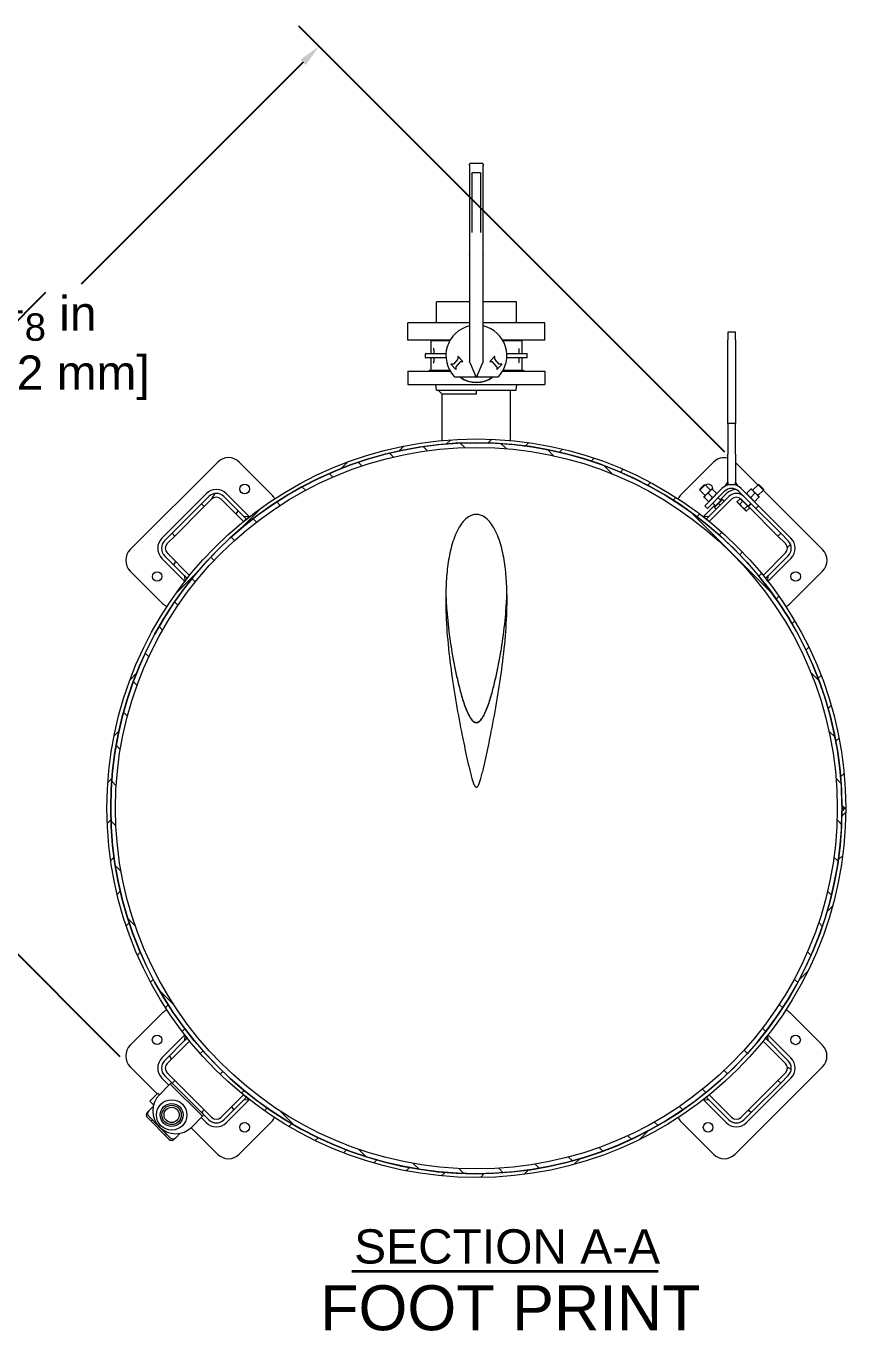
# Model space of a CAD drawing. Header units: inches. Extents: x 19 to 503, y 7 to 322.
# Drawn here: x 223.8 to 277.6, y 166.7 to 252.4 of the extents above; entities that cross this region are included whole.
import ezdxf

# ---------------------------------------------------------------- set-up
doc = ezdxf.new("R2010")
doc.units = ezdxf.units.IN
doc.header["$LTSCALE"] = 15
doc.header["$MEASUREMENT"] = 0
for name, color, linetype, lineweight in [('Dimension (ANSI)', 7, 'Continuous', 25), ('Hatch', 7, 'Continuous', 18), ('Symbol', 7, 'Continuous', 25), ('Visible', 7, 'Continuous', 18)]:
    doc.layers.add(name, color=color, linetype=linetype, lineweight=lineweight)
doc.styles.add('MEMCOR Medium', font='arial.ttf')
doc.styles.add('Standard Large', font='arial.ttf')
doc.styles.add('Text Style242', font='arial.ttf')
doc.dimstyles.new('Default (ANSI)', dxfattribs={"dimscale": 15, "dimtxt": 0.15, "dimasz": 0.098425, "dimexe": 0.125, "dimexo": 0.0625, "dimgap": 0.031496, "dimtad": 0, "dimtih": 1, "dimtoh": 1, "dimdec": 4, "dimrnd": 1e-08, "dimzin": 3, "dimdsep": 46, "dimlunit": 5, "dimtxsty": 'MEMCOR Medium', "dimcen": 0.09, "dimdle": 0.393701, "dimclrd": 256, "dimclre": 256, "dimclrt": 256, "dimadec": 0, "dimazin": 1, "dimtfac": 0.8, "dimtofl": 0, "dimtmove": 0, "dimatfit": 3, "dimfxl": 1, "dimfrac": 1, "dimtolj": 1, "dimtzin": 4, "dimlwd": -1, "dimlwe": -1, "dimarcsym": 0})

# ---------------------------------------------------------------- blocks, each defined once
blk = doc.blocks.new('*D27')
at = {"layer": 'Defpoints', "color": 0, "transparency": 16777216}
for p in [(270.371, 223.72), (203.361, 211.324), (230.664, 184.021)]:
    blk.add_point(p, dxfattribs=at)
at = {"layer": 'Dimension (ANSI)', "transparency": 16777216}
for p, q in [((269.708, 224.383), (241.738, 252.353)), ((242.02, 249.983), (227.441, 235.404)), ((204.405, 212.368), (218.984, 226.947)), ((230.001, 184.684), (202.035, 212.65))]:
    blk.add_line(p, q, dxfattribs=at)
for points in [[(241.846, 250.157), (242.194, 249.809), (243.064, 251.027)], [(204.231, 212.542), (204.579, 212.194), (203.361, 211.324)]]:
    blk.add_solid(points, dxfattribs=at)
at = {"layer": 'Dimension (ANSI)', "transparency": 16777216, "char_height": 2.25, "attachment_point": 5, "style": 'MEMCOR Medium'}
for s, insert in [('\\A1; 56{\\H0.8x;\\S1#8;} in', (223.213, 233.49)), ('\\A1;[1426.2 mm]', (223.213, 229.261))]:
    blk.add_mtext(s, dxfattribs=dict(at, insert=insert))

msp = doc.modelspace()

# ---------------------------------------------------------------- hatches: boundary and pattern name
at = {"layer": 'Hatch'}
h = msp.add_hatch(dxfattribs=at)
h.set_pattern_fill('ANSI31', color=256, scale=15, style=0)
edge = h.paths.add_edge_path()
edge.add_line((277.38724, 201.18897), (277.38753, 201.18868))
edge.add_spline(control_points=[(277.38753, 201.18868), (277.41938, 201.15749), (277.45113, 201.12621), (277.51462, 201.0633), (277.54635, 201.03168), (277.57798, 200.99996)], knot_values=[-0.68102593, -0.68102593, -0.68102593, -0.68102593, -0.34137369, -0.34137369, 0, 0, 0, 0], degree=3, periodic=0)
edge.add_line((277.57798, 200.99996), (277.63798, 200.99996))
edge.add_ellipse((253.38827, 200.99995), major_axis=(0, 24.24971), ratio=1, start_angle=270, end_angle=307.8977611)
edge.add_ellipse((253.38827, 200.99995), major_axis=(-14.89549, 19.13564), ratio=1, start_angle=270, end_angle=270.5906879)
edge.add_ellipse((253.38827, 200.99995), major_axis=(-15.09197, 18.98106), ratio=1, start_angle=270, end_angle=283.0230921)
edge.add_ellipse((253.38827, 200.99995), major_axis=(-18.98106, 15.09197), ratio=1, start_angle=270, end_angle=270.5906879)
edge.add_ellipse((253.38827, 200.99995), major_axis=(-19.13564, 14.89549), ratio=1, start_angle=270, end_angle=345.7955322)
edge.add_ellipse((253.38827, 200.99995), major_axis=(-14.89549, 19.13564), ratio=1, start_angle=0, end_angle=0.5906879)
edge.add_ellipse((253.38827, 200.99995), major_axis=(-18.98106, -15.09197), ratio=1, start_angle=270, end_angle=283.0230921)
edge.add_ellipse((253.38827, 200.99995), major_axis=(-15.09197, -18.98106), ratio=1, start_angle=270, end_angle=270.5906879)
edge.add_ellipse((253.38827, 200.99995), major_axis=(-14.89549, -19.13564), ratio=1, start_angle=270, end_angle=345.7955322)
edge.add_ellipse((253.38827, 200.99995), major_axis=(14.89549, -19.13564), ratio=1, start_angle=270, end_angle=270.5906879)
edge.add_ellipse((253.38827, 200.99995), major_axis=(15.09197, -18.98106), ratio=1, start_angle=270, end_angle=283.0230921)
edge.add_ellipse((253.38827, 200.99995), major_axis=(18.98106, -15.09197), ratio=1, start_angle=270, end_angle=270.5906879)
edge.add_ellipse((253.38827, 200.99995), major_axis=(19.13564, -14.89549), ratio=1, start_angle=270, end_angle=345.7955322)
edge.add_ellipse((253.38827, 200.99995), major_axis=(19.13564, 14.89549), ratio=1, start_angle=270, end_angle=270.5906879)
edge.add_ellipse((253.38827, 200.99995), major_axis=(18.98106, 15.09197), ratio=1, start_angle=270, end_angle=283.0230921)
edge.add_ellipse((253.38827, 200.99995), major_axis=(15.09197, 18.98106), ratio=1, start_angle=270, end_angle=270.5906879)
edge.add_ellipse((253.38827, 200.99995), major_axis=(14.89549, 19.13564), ratio=1, start_angle=270, end_angle=307.8977611)
edge.add_line((277.63798, 200.99995), (277.57798, 200.99995))
edge.add_spline(control_points=[(277.57798, 200.99995), (277.54635, 200.96823), (277.51462, 200.9366), (277.45113, 200.8737), (277.41938, 200.84242), (277.38753, 200.81123)], knot_values=[-0.68207588, -0.68207588, -0.68207588, -0.68207588, -0.3407022, -0.3407022, -0.00104997, -0.00104997, -0.00104997, -0.00104997], degree=3, periodic=0)
edge.add_line((277.38753, 200.81123), (277.38724, 200.81094))
edge.add_ellipse((253.38827, 200.99995), major_axis=(-0.18902, -23.99896), ratio=1, start_angle=90.9025037, end_angle=450, ccw=False)
h = msp.add_hatch(dxfattribs=at)
h.set_pattern_fill('ANSI31', color=256, scale=15, angle=90.0002, style=0)
edge = h.paths.add_edge_path()
edge.add_ellipse((253.38827, 200.99995), major_axis=(0, 24), ratio=1, start_angle=270, end_angle=270.4505559)
edge.add_ellipse((253.38827, 200.99995), major_axis=(-0.18873, 23.99926), ratio=1, start_angle=270, end_angle=629.0988883)
edge.add_ellipse((253.38827, 200.99995), major_axis=(0.18873, 23.99926), ratio=1, start_angle=270, end_angle=270.4505559)
edge = h.paths.add_edge_path(flags=0)
edge.add_ellipse((253.38827, 200.99995), major_axis=(0, 23.69), ratio=1, start_angle=0, end_angle=360)
h = msp.add_hatch(dxfattribs=at)
h.set_pattern_fill('ANSI31', color=256, scale=15, angle=15, style=0)
edge = h.paths.add_edge_path()
edge.add_line((238.10028, 219.82349), (238.27705, 220.00026))
edge.add_line((238.27705, 220.00026), (238.11953, 220.15779))
edge.add_line((238.11953, 220.15779), (236.80905, 221.46826))
edge.add_ellipse((236.32115, 220.98036), major_axis=(-0.4879, 0.4879), ratio=1, start_angle=270, end_angle=360)
edge.add_line((235.83325, 221.46826), (235.3408, 220.97582))
edge.add_line((235.3408, 220.97582), (235.51758, 220.79904))
edge.add_line((235.51758, 220.79904), (236.01002, 221.29148))
edge.add_ellipse((236.32115, 220.98036), major_axis=(0.31113, 0.31113), ratio=1, start_angle=0, end_angle=90, ccw=False)
edge.add_line((236.63228, 221.29148), (238.10028, 219.82349))
h = msp.add_hatch(dxfattribs=at)
h.set_pattern_fill('ANSI31', color=256, scale=15, style=0)
edge = h.paths.add_edge_path()
edge.add_line((271.43575, 220.97582), (270.9433, 221.46826))
edge.add_ellipse((270.4554, 220.98036), major_axis=(-0.4879, 0.4879), ratio=1, start_angle=270, end_angle=360)
edge.add_line((269.96749, 221.46826), (268.65702, 220.15779))
edge.add_line((268.65702, 220.15779), (268.4995, 220.00026))
edge.add_line((268.4995, 220.00026), (268.67627, 219.82349))
edge.add_line((268.67627, 219.82349), (270.14427, 221.29148))
edge.add_ellipse((270.4554, 220.98036), major_axis=(0.31113, 0.31113), ratio=1, start_angle=0, end_angle=90, ccw=False)
edge.add_line((270.76652, 221.29148), (271.25897, 220.79904))
edge.add_line((271.25897, 220.79904), (271.43575, 220.97582))
h = msp.add_hatch(dxfattribs=at)
h.set_pattern_fill('ANSI31', color=256, scale=15, angle=-15, style=0)
edge = h.paths.add_edge_path()
edge.add_line((238.11953, 220.15779), (238.27705, 220.00026))
edge.add_line((238.27705, 220.00026), (238.2963, 219.98101))
edge.add_ellipse((253.38827, 200.99995), major_axis=(18.98106, 15.09197), ratio=1, start_angle=89.4093121, end_angle=90, ccw=False)
edge.add_line((238.49278, 220.13559), (238.11953, 220.15779))
h = msp.add_hatch(dxfattribs=at)
h.set_pattern_fill('ANSI31', color=256, scale=15, angle=-15, style=0)
edge = h.paths.add_edge_path()
edge.add_ellipse((253.38827, 200.99995), major_axis=(19.13564, -14.89549), ratio=1, start_angle=89.4093121, end_angle=90)
edge.add_line((268.28376, 220.13559), (268.65702, 220.15779))
edge.add_line((268.65702, 220.15779), (268.4995, 220.00026))
edge.add_line((268.4995, 220.00026), (268.48025, 219.98101))
h = msp.add_hatch(dxfattribs=at)
h.set_pattern_fill('ANSI31', color=256, scale=15, angle=15, style=0)
edge = h.paths.add_edge_path()
edge.add_line((233.41241, 219.04743), (232.91997, 218.55498))
edge.add_ellipse((233.40787, 218.06708), major_axis=(-0.4879, -0.4879), ratio=1, start_angle=270, end_angle=360)
edge.add_line((232.91997, 217.57917), (234.23044, 216.2687))
edge.add_line((234.23044, 216.2687), (234.38797, 216.11118))
edge.add_line((234.38797, 216.11118), (234.56474, 216.28795))
edge.add_line((234.56474, 216.28795), (233.09674, 217.75595))
edge.add_ellipse((233.40787, 218.06708), major_axis=(-0.31113, 0.31113), ratio=1, start_angle=0, end_angle=90, ccw=False)
edge.add_line((233.09674, 218.3782), (233.58919, 218.87065))
edge.add_line((233.58919, 218.87065), (233.41241, 219.04743))
h = msp.add_hatch(dxfattribs=at)
h.set_pattern_fill('ANSI31', color=256, scale=15, style=0)
edge = h.paths.add_edge_path()
edge.add_line((272.21181, 216.28795), (272.38858, 216.11118))
edge.add_line((272.38858, 216.11118), (272.54611, 216.2687))
edge.add_line((272.54611, 216.2687), (273.85658, 217.57917))
edge.add_ellipse((273.36868, 218.06708), major_axis=(0.4879, 0.4879), ratio=1, start_angle=270, end_angle=360)
edge.add_line((273.85658, 218.55498), (273.36414, 219.04743))
edge.add_line((273.36414, 219.04743), (273.18736, 218.87065))
edge.add_line((273.18736, 218.87065), (273.6798, 218.3782))
edge.add_ellipse((273.36868, 218.06708), major_axis=(0.31113, -0.31113), ratio=1, start_angle=0, end_angle=90, ccw=False)
edge.add_line((273.6798, 217.75595), (272.21181, 216.28795))
h = msp.add_hatch(dxfattribs=at)
h.set_pattern_fill('ANSI31', color=256, scale=15, angle=-15, style=0)
edge = h.paths.add_edge_path()
edge.add_ellipse((253.38827, 200.99995), major_axis=(14.89549, 19.13564), ratio=1, start_angle=89.4093121, end_angle=90)
edge.add_line((234.25264, 215.89544), (234.23044, 216.2687))
edge.add_line((234.23044, 216.2687), (234.38797, 216.11118))
edge.add_line((234.38797, 216.11118), (234.40721, 216.09193))
h = msp.add_hatch(dxfattribs=at)
h.set_pattern_fill('ANSI31', color=256, scale=15, angle=-15, style=0)
edge = h.paths.add_edge_path()
edge.add_line((272.54611, 216.2687), (272.38858, 216.11118))
edge.add_line((272.38858, 216.11118), (272.36933, 216.09193))
edge.add_ellipse((253.38827, 200.99995), major_axis=(15.09197, -18.98106), ratio=1, start_angle=89.4093121, end_angle=90, ccw=False)
edge.add_line((272.52391, 215.89544), (272.54611, 216.2687))
h = msp.add_hatch(dxfattribs=at)
h.set_pattern_fill('ANSI31', color=256, scale=15, angle=-15, style=0)
edge = h.paths.add_edge_path()
edge.add_line((234.23044, 185.73121), (234.38797, 185.88873))
edge.add_line((234.38797, 185.88873), (234.40721, 185.90798))
edge.add_ellipse((253.38827, 200.99995), major_axis=(-15.09197, 18.98106), ratio=1, start_angle=89.4093121, end_angle=90, ccw=False)
edge.add_line((234.25264, 186.10446), (234.23044, 185.73121))
h = msp.add_hatch(dxfattribs=at)
h.set_pattern_fill('ANSI31', color=256, scale=15, angle=-15, style=0)
edge = h.paths.add_edge_path()
edge.add_ellipse((253.38827, 200.99995), major_axis=(-14.89549, -19.13564), ratio=1, start_angle=89.4093121, end_angle=90)
edge.add_line((272.52391, 186.10446), (272.54611, 185.73121))
edge.add_line((272.54611, 185.73121), (272.38858, 185.88873))
edge.add_line((272.38858, 185.88873), (272.36933, 185.90798))
h = msp.add_hatch(dxfattribs=at)
h.set_pattern_fill('ANSI31', color=256, scale=15, angle=75, style=0)
edge = h.paths.add_edge_path()
edge.add_line((234.56474, 185.71196), (234.38797, 185.88873))
edge.add_line((234.38797, 185.88873), (234.23044, 185.73121))
edge.add_line((234.23044, 185.73121), (232.91997, 184.42074))
edge.add_ellipse((233.40787, 183.93283), major_axis=(-0.4879, -0.4879), ratio=1, start_angle=270, end_angle=360)
edge.add_line((232.91997, 183.44493), (233.38489, 182.98))
edge.add_line((233.38489, 182.98), (233.41241, 182.95248))
edge.add_line((233.41241, 182.95248), (233.58919, 183.12926))
edge.add_line((233.58919, 183.12926), (233.09674, 183.6217))
edge.add_ellipse((233.40787, 183.93283), major_axis=(-0.31113, 0.31113), ratio=1, start_angle=0, end_angle=90, ccw=False)
edge.add_line((233.09674, 184.24396), (234.56474, 185.71196))
h = msp.add_hatch(dxfattribs=at)
h.set_pattern_fill('ANSI31', color=256, scale=15, angle=105.0002, style=0)
edge = h.paths.add_edge_path()
edge.add_line((273.36414, 182.95248), (273.85658, 183.44493))
edge.add_ellipse((273.36868, 183.93283), major_axis=(0.4879, 0.4879), ratio=1, start_angle=270, end_angle=360)
edge.add_line((273.85658, 184.42074), (272.54611, 185.73121))
edge.add_line((272.54611, 185.73121), (272.38858, 185.88873))
edge.add_line((272.38858, 185.88873), (272.21181, 185.71196))
edge.add_line((272.21181, 185.71196), (273.6798, 184.24396))
edge.add_ellipse((273.36868, 183.93283), major_axis=(0.31113, -0.31113), ratio=1, start_angle=0, end_angle=90, ccw=False)
edge.add_line((273.6798, 183.6217), (273.18736, 183.12926))
edge.add_line((273.18736, 183.12926), (273.36414, 182.95248))
h = msp.add_hatch(dxfattribs=at)
h.set_pattern_fill('ANSI31', color=256, scale=15, angle=75, style=0)
edge = h.paths.add_edge_path()
edge.add_line((235.50621, 180.85868), (235.83325, 180.53165))
edge.add_ellipse((236.32115, 181.01955), major_axis=(0.4879, -0.4879), ratio=1, start_angle=270, end_angle=360)
edge.add_line((236.80905, 180.53165), (238.11953, 181.84212))
edge.add_line((238.11953, 181.84212), (238.27705, 181.99965))
edge.add_line((238.27705, 181.99965), (238.10028, 182.17642))
edge.add_line((238.10028, 182.17642), (236.63228, 180.70842))
edge.add_ellipse((236.32115, 181.01955), major_axis=(-0.31113, -0.31113), ratio=1, start_angle=0, end_angle=90, ccw=False)
edge.add_line((236.01002, 180.70842), (235.51758, 181.20087))
edge.add_line((235.51758, 181.20087), (235.3408, 181.02409))
edge.add_line((235.3408, 181.02409), (235.50621, 180.85868))
h = msp.add_hatch(dxfattribs=at)
h.set_pattern_fill('ANSI31', color=256, scale=15, angle=-15, style=0)
edge = h.paths.add_edge_path()
edge.add_ellipse((253.38827, 200.99995), major_axis=(-19.13564, 14.89549), ratio=1, start_angle=89.4093121, end_angle=90)
edge.add_line((238.49278, 181.86432), (238.11953, 181.84212))
edge.add_line((238.11953, 181.84212), (238.27705, 181.99965))
edge.add_line((238.27705, 181.99965), (238.2963, 182.01889))
h = msp.add_hatch(dxfattribs=at)
h.set_pattern_fill('ANSI31', color=256, scale=15, angle=-15, style=0)
edge = h.paths.add_edge_path()
edge.add_line((268.65702, 181.84212), (268.4995, 181.99965))
edge.add_line((268.4995, 181.99965), (268.48025, 182.01889))
edge.add_ellipse((253.38827, 200.99995), major_axis=(-18.98106, -15.09197), ratio=1, start_angle=89.4093121, end_angle=90, ccw=False)
edge.add_line((268.28376, 181.86432), (268.65702, 181.84212))
h = msp.add_hatch(dxfattribs=at)
h.set_pattern_fill('ANSI31', color=256, scale=15, angle=105.0002, style=0)
edge = h.paths.add_edge_path()
edge.add_line((268.67627, 182.17642), (268.4995, 181.99965))
edge.add_line((268.4995, 181.99965), (268.65702, 181.84212))
edge.add_line((268.65702, 181.84212), (269.96749, 180.53165))
edge.add_ellipse((270.4554, 181.01955), major_axis=(0.4879, -0.4879), ratio=1, start_angle=270, end_angle=360)
edge.add_line((270.9433, 180.53165), (271.43575, 181.02409))
edge.add_line((271.43575, 181.02409), (271.25897, 181.20087))
edge.add_line((271.25897, 181.20087), (270.76652, 180.70842))
edge.add_ellipse((270.4554, 181.01955), major_axis=(-0.31113, -0.31113), ratio=1, start_angle=0, end_angle=90, ccw=False)
edge.add_line((270.14427, 180.70842), (268.67627, 182.17642))

# ---------------------------------------------------------------- linework, layer by layer
at = {"layer": 'Symbol', "lineweight": 35}
msp.add_line((245.22047, 170.59866), (265.31784, 170.59866), dxfattribs=at)
at = {"layer": 'Visible'}
for p, q in [((253.77827, 243.33858), (252.99827, 243.33858)), ((252.93827, 243.21358), (252.93827, 243.27858)), ((252.93827, 243.21358), (252.93827, 237.36158)), ((253.08827, 242.65358), (253.08827, 242.67358)), ((253.08827, 242.65358), (253.08827, 239.42067)), ((253.64827, 242.71358), (253.12827, 242.71358)), ((253.68827, 242.67358), (253.68827, 242.65358)), ((253.68827, 239.42067), (253.68827, 242.65358)), ((253.83827, 243.27858), (253.83827, 243.21358)), ((253.83827, 237.36158), (253.83827, 243.21358)), ((253.08827, 239.40782), (253.08827, 239.42067)), ((253.08827, 239.40782), (253.08827, 238.79964)), ((253.68827, 239.42067), (253.68827, 239.40782)), ((253.68827, 238.79964), (253.68827, 239.40782)), ((252.93827, 237.33844), (252.93827, 237.36158)), ((252.93827, 237.33844), (252.93827, 232.65643)), ((253.83827, 237.36158), (253.83827, 237.33844)), ((253.83827, 232.65643), (253.83827, 237.33844)), ((252.93827, 234.2372), (250.76327, 234.2372)), ((250.76327, 232.8622), (250.76327, 234.2372)), ((256.01327, 234.2372), (253.83827, 234.2372)), ((256.01327, 232.8622), (256.01327, 234.2372)), ((252.93827, 232.8622), (248.88827, 232.8622)), ((248.88827, 231.7372), (248.88827, 232.8622)), ((252.93827, 232.65643), (252.93827, 232.59057)), ((252.93827, 232.59057), (252.93827, 230.34309)), ((257.88827, 232.8622), (253.83827, 232.8622)), ((253.83827, 232.59057), (253.83827, 232.65643)), ((253.83827, 230.34309), (253.83827, 232.59057)), ((257.88827, 231.7372), (257.88827, 232.8622)), ((269.89286, 232.24947), (269.89286, 231.74947)), ((270.39286, 232.24947), (269.89286, 232.24947)), ((270.39286, 231.74947), (270.39286, 232.24947)), ((251.67008, 231.7372), (248.88827, 231.7372)), ((250.43552, 231.7372), (250.39615, 231.69783)), ((251.64723, 231.69783), (250.39615, 231.69783)), ((250.39615, 231.69783), (250.39615, 230.85137)), ((257.88827, 231.7372), (255.10647, 231.7372)), ((256.3804, 231.69783), (255.12932, 231.69783)), ((256.34103, 231.7372), (256.3804, 231.69783)), ((256.3804, 231.69783), (256.3804, 230.85137)), ((269.89286, 226.74947), (269.89286, 231.74947)), ((270.39286, 231.74947), (270.39286, 226.74947)), ((250.04332, 230.59547), (250.04332, 230.83169)), ((250.06301, 230.85137), (250.31208, 230.85137)), ((250.31208, 230.57578), (250.06301, 230.57578)), ((250.31208, 230.85137), (251.39303, 230.85137)), ((251.39303, 230.57578), (250.31208, 230.57578)), ((250.39615, 230.57578), (250.39615, 229.74995)), ((250.60963, 230.85137), (250.60963, 231.03923)), ((250.60963, 230.38792), (250.60963, 230.57578)), ((252.17189, 230.48855), (251.88866, 230.14961)), ((252.17421, 230.64523), (252.17421, 230.49496)), ((252.50528, 230.33831), (252.19129, 230.6523)), ((254.58526, 230.6523), (254.27127, 230.33831)), ((254.60233, 230.49496), (254.60233, 230.64523)), ((254.88789, 230.14961), (254.60466, 230.48855)), ((255.38352, 230.85137), (256.46446, 230.85137)), ((256.46446, 230.57578), (255.38352, 230.57578)), ((256.16692, 231.03923), (256.16692, 230.85137)), ((256.16692, 230.57578), (256.16692, 230.38792)), ((256.3804, 230.57578), (256.3804, 229.74995)), ((256.46446, 230.85137), (256.71354, 230.85137)), ((256.71354, 230.57578), (256.46446, 230.57578)), ((256.73322, 230.59547), (256.73322, 230.83169)), ((248.88827, 229.68995), (251.67008, 229.68995)), ((248.88827, 229.68995), (248.88827, 228.80995)), ((250.29327, 229.74995), (251.63572, 229.74995)), ((250.29327, 229.74995), (250.29327, 229.68995)), ((251.72469, 230.12895), (252.03868, 229.81496)), ((251.88098, 230.14603), (251.73176, 230.14603)), ((252.05575, 229.82203), (252.05575, 229.9723)), ((252.05808, 229.97872), (252.34131, 230.31765)), ((252.34898, 230.32124), (252.49821, 230.32124)), ((252.93827, 230.32172), (252.93827, 230.34309)), ((252.94146, 230.30608), (252.94745, 230.29199)), ((252.96146, 230.25902), (252.94745, 230.29199)), ((252.96146, 230.25902), (253.33191, 229.38737)), ((253.44464, 229.38737), (253.81509, 230.25902)), ((253.8291, 230.29199), (253.81509, 230.25902)), ((253.8291, 230.29199), (253.83509, 230.30608)), ((253.83827, 230.34309), (253.83827, 230.32172)), ((254.27834, 230.32124), (254.42757, 230.32124)), ((254.43524, 230.31765), (254.71847, 229.97872)), ((254.7208, 229.9723), (254.7208, 229.82203)), ((254.73787, 229.81496), (255.05186, 230.12895)), ((255.04479, 230.14603), (254.89557, 230.14603)), ((255.10647, 229.68995), (257.88827, 229.68995)), ((255.14082, 229.74995), (256.48327, 229.74995)), ((256.48327, 229.74995), (256.48327, 229.68995)), ((257.88827, 229.68995), (257.88827, 228.80995)), ((248.88827, 228.80995), (257.88827, 228.80995)), ((250.7787, 228.43995), (250.73327, 228.80995)), ((252.0135, 229.31358), (253.37358, 229.31358)), ((253.33777, 229.37358), (253.33191, 229.38737)), ((253.35219, 229.33966), (253.33777, 229.37358)), ((253.37358, 229.31358), (254.76305, 229.31358)), ((253.43877, 229.37358), (253.4288, 229.35011)), ((253.44464, 229.38737), (253.43877, 229.37358)), ((255.99784, 228.43995), (256.04327, 228.80995)), ((250.7787, 228.43995), (255.99784, 228.43995)), ((251.13827, 228.18995), (250.88827, 228.43995)), ((251.13827, 225.14505), (251.13827, 228.18995)), ((253.38827, 228.18995), (251.13827, 228.18995)), ((253.38827, 228.18995), (253.38827, 228.43995)), ((255.63827, 225.14505), (255.63827, 228.43995)), ((269.89286, 226.24947), (269.89286, 226.74947)), ((269.89286, 226.24947), (269.89286, 224.24947)), ((270.39286, 226.24947), (269.89286, 226.24947)), ((270.39286, 226.74947), (270.39286, 226.24947)), ((270.39286, 224.24947), (270.39286, 226.24947)), ((230.66783, 217.98223), (236.40954, 223.72393)), ((237.82375, 223.72393), (239.94507, 221.60261)), ((266.83501, 221.59908), (268.95633, 223.7204)), ((269.89286, 222.24947), (269.89286, 224.24947)), ((270.39286, 224.24947), (270.39286, 222.24947)), ((270.39286, 223.69808), (271.86643, 222.22451)), ((268.0549, 221.94852), (268.34172, 222.23534)), ((268.0549, 221.94852), (268.05491, 221.88178)), ((268.40846, 222.23534), (268.05491, 221.88178)), ((268.34172, 222.23534), (268.40846, 222.23534)), ((269.50646, 221.98586), (268.37509, 220.85449)), ((268.76541, 221.87838), (268.40846, 222.23534)), ((268.8538, 221.96677), (268.72122, 221.83419)), ((268.87748, 221.94309), (269.1469, 221.67367)), ((269.71914, 222.14349), (269.89286, 222.40155)), ((269.89286, 222.40155), (269.89286, 222.21405)), ((269.89286, 222.24947), (270.39286, 222.24947)), ((270.56657, 222.14349), (270.39286, 222.40155)), ((270.39286, 222.21405), (270.39286, 222.40155)), ((271.91062, 220.85449), (270.77925, 221.98586)), ((271.40823, 221.94309), (271.13881, 221.67367)), ((271.56449, 221.83419), (271.43191, 221.96677)), ((271.5203, 221.87838), (271.87725, 222.23534)), ((272.23081, 221.88178), (271.87725, 222.23534)), ((271.94399, 222.23534), (271.87725, 222.23534)), ((271.94399, 222.23534), (272.23081, 221.94852)), ((272.23081, 221.94852), (272.23081, 221.88178)), ((235.65647, 221.64504), (232.74319, 218.73176)), ((235.83325, 221.46826), (235.3408, 220.97582)), ((235.51758, 220.79904), (236.01002, 221.29148)), ((236.63228, 221.29148), (238.10028, 219.82349)), ((238.27705, 220.00026), (236.80905, 221.46826)), ((238.45383, 220.17704), (236.98583, 221.64504)), ((268.41186, 221.52483), (268.05491, 221.88178)), ((268.45605, 221.56902), (268.32347, 221.43644)), ((268.34715, 221.41276), (268.61657, 221.14334)), ((268.72122, 221.83419), (268.45605, 221.56902)), ((269.96749, 221.46826), (268.4995, 220.00026)), ((268.55187, 220.67772), (269.68324, 221.80909)), ((268.61232, 221.67792), (268.88174, 221.40851)), ((268.67627, 219.82349), (270.14427, 221.29148)), ((269.52414, 221.29643), (268.99381, 220.7661)), ((269.43575, 221.20805), (269.25897, 221.38482)), ((269.27665, 221.01359), (269.40924, 221.14617)), ((269.79072, 221.64504), (269.39474, 221.24906)), ((269.40924, 221.14617), (269.54182, 221.27875)), ((269.54182, 221.27875), (269.52414, 221.29643)), ((269.54182, 221.27875), (269.6599, 221.16067)), ((270.70335, 221.3193), (270.51632, 221.13226)), ((270.53318, 221.06804), (270.51969, 221.11835)), ((270.53318, 221.06804), (270.57647, 221.02474)), ((270.60248, 221.80909), (270.9433, 221.46826)), ((270.87103, 221.15162), (270.68399, 220.96459)), ((270.70335, 221.3193), (270.78719, 221.23546)), ((270.74389, 221.27875), (270.76154, 221.2964)), ((270.76652, 221.29148), (271.25897, 220.79904)), ((270.78719, 221.23546), (270.87103, 221.15162)), ((270.87103, 221.15162), (271.02388, 220.99877)), ((271.43575, 220.97582), (270.9433, 221.46826)), ((271.67339, 221.67792), (271.40398, 221.40851)), ((271.82966, 221.56902), (271.56449, 221.83419)), ((271.93856, 221.41276), (271.66914, 221.14334)), ((271.96224, 221.43644), (271.82966, 221.56902)), ((271.87385, 221.52483), (272.23081, 221.88178)), ((272.21998, 221.87096), (276.11225, 217.97869)), ((233.41241, 219.04743), (235.3408, 220.97582)), ((235.51758, 220.79904), (233.58919, 218.87065)), ((235.3408, 220.97582), (235.51758, 220.79904)), ((269.04118, 220.89551), (268.32272, 220.17704)), ((268.37509, 220.85449), (268.55187, 220.67772)), ((269.0822, 220.85449), (268.90542, 221.03127)), ((269.01149, 220.74842), (268.99381, 220.7661)), ((269.01149, 220.74842), (269.14407, 220.88101)), ((269.01149, 220.74842), (269.12957, 220.63034)), ((269.14407, 220.88101), (269.27665, 221.01359)), ((269.27665, 221.01359), (269.39474, 220.89551)), ((270.57647, 221.02474), (270.81316, 220.78805)), ((270.81316, 220.78805), (271.03503, 220.56618)), ((271.17674, 220.84591), (270.9897, 220.65888)), ((271.02388, 220.99877), (271.17674, 220.84591)), ((271.03503, 220.56618), (271.06351, 220.53771)), ((271.06351, 220.53771), (271.11382, 220.52422)), ((271.31477, 220.70788), (271.12773, 220.52085)), ((271.17674, 220.84591), (271.24575, 220.7769)), ((271.24575, 220.7769), (271.31477, 220.70788)), ((271.25897, 220.79904), (271.43575, 220.97582)), ((273.18736, 218.87065), (271.25897, 220.79904)), ((271.27422, 220.74842), (271.29191, 220.7661)), ((271.43575, 220.97582), (273.36414, 219.04743)), ((271.91062, 220.85449), (271.73385, 220.67772)), ((274.03336, 218.73176), (271.91062, 220.85449)), ((238.10028, 219.82349), (238.27705, 220.00026)), ((238.11953, 220.15779), (238.2963, 219.98101)), ((238.49278, 220.13559), (238.11953, 220.15779)), ((238.45383, 220.17704), (238.4169, 220.14011)), ((268.65702, 220.15779), (268.28376, 220.13559)), ((268.32272, 220.17704), (268.35965, 220.14011)), ((268.48025, 219.98101), (268.65702, 220.15779)), ((268.4995, 220.00026), (268.67627, 219.82349)), ((233.41241, 219.04743), (232.91997, 218.55498)), ((233.09674, 218.3782), (233.58919, 218.87065)), ((233.58919, 218.87065), (233.41241, 219.04743)), ((273.36414, 219.04743), (273.18736, 218.87065)), ((273.18736, 218.87065), (273.6798, 218.3782)), ((273.85658, 218.55498), (273.36414, 219.04743)), ((234.56474, 216.28795), (233.09674, 217.75595)), ((273.6798, 217.75595), (272.21181, 216.28795)), ((232.74319, 217.4024), (234.21119, 215.9344)), ((232.91997, 217.57917), (234.38797, 216.11118)), ((272.38858, 216.11118), (273.85658, 217.57917)), ((272.56536, 215.9344), (274.03336, 217.4024)), ((232.78915, 214.44669), (230.66783, 216.56801)), ((234.21119, 215.9344), (234.24812, 215.97133)), ((234.40721, 216.09193), (234.23044, 216.2687)), ((234.23044, 216.2687), (234.25264, 215.89544)), ((234.38797, 216.11118), (234.56474, 216.28795)), ((272.21181, 216.28795), (272.38858, 216.11118)), ((272.54611, 216.2687), (272.36933, 216.09193)), ((272.52391, 215.89544), (272.54611, 216.2687)), ((272.56536, 215.9344), (272.52843, 215.97133)), ((276.11225, 216.56448), (273.99093, 214.44316)), ((277.38827, 200.99996), (277.57798, 200.99996)), ((277.57798, 200.99995), (277.38827, 200.99995)), ((277.57798, 200.99996), (277.63798, 200.99996)), ((277.63798, 200.99995), (277.57798, 200.99995)), ((230.6643, 185.43543), (232.78562, 187.55675)), ((273.9874, 187.55322), (276.10872, 185.4319)), ((234.21119, 186.06551), (232.74319, 184.59751)), ((234.21119, 186.06551), (234.24812, 186.02858)), ((234.25264, 186.10446), (234.23044, 185.73121)), ((272.54611, 185.73121), (272.52391, 186.10446)), ((272.56536, 186.06551), (272.52843, 186.02858)), ((274.03336, 184.59751), (272.56536, 186.06551)), ((234.38797, 185.88873), (232.91997, 184.42074)), ((233.09674, 184.24396), (234.56474, 185.71196)), ((234.23044, 185.73121), (234.40721, 185.90798)), ((234.56474, 185.71196), (234.38797, 185.88873)), ((272.38858, 185.88873), (272.21181, 185.71196)), ((272.21181, 185.71196), (273.6798, 184.24396)), ((272.36933, 185.90798), (272.54611, 185.73121)), ((273.85658, 184.42074), (272.38858, 185.88873)), ((232.44409, 182.24143), (230.6643, 184.02122)), ((232.91997, 183.44493), (233.38489, 182.98)), ((233.58919, 183.12926), (233.09674, 183.6217)), ((276.10872, 184.01768), (270.36701, 178.27598)), ((273.6798, 183.6217), (273.18736, 183.12926)), ((273.36414, 182.95248), (273.85658, 183.44493)), ((233.2965, 182.89162), (232.5894, 182.18451)), ((232.74319, 183.26815), (233.20811, 182.80323)), ((233.38489, 182.98), (233.2965, 182.89162)), ((233.47328, 182.71484), (233.2965, 182.89162)), ((233.38489, 182.98), (233.56167, 182.80323)), ((233.41241, 182.95248), (233.58919, 183.12926)), ((235.24105, 180.94707), (233.47328, 182.71484)), ((235.32943, 181.03546), (233.56167, 182.80323)), ((233.58919, 183.12926), (235.51758, 181.20087)), ((271.12008, 180.35487), (274.03336, 183.26815)), ((271.25897, 181.20087), (273.18736, 183.12926)), ((273.36414, 182.95248), (271.43575, 181.02409)), ((273.18736, 183.12926), (273.36414, 182.95248)), ((231.95795, 181.75529), (232.48828, 182.28562)), ((232.20117, 181.51208), (231.95795, 181.75529)), ((232.5894, 182.18451), (232.48828, 182.28562)), ((238.10028, 182.17642), (236.63228, 180.70842)), ((236.80905, 180.53165), (238.27705, 181.99965)), ((236.98583, 180.35487), (238.45383, 181.82287)), ((238.27705, 181.99965), (238.10028, 182.17642)), ((238.2963, 182.01889), (238.11953, 181.84212)), ((238.11953, 181.84212), (238.49278, 181.86432)), ((238.45383, 181.82287), (238.4169, 181.8598)), ((268.28376, 181.86432), (268.65702, 181.84212)), ((268.32272, 181.82287), (268.35965, 181.8598)), ((268.32272, 181.82287), (269.79072, 180.35487)), ((268.65702, 181.84212), (268.48025, 182.01889)), ((268.67627, 182.17642), (268.4995, 181.99965)), ((268.4995, 181.99965), (269.96749, 180.53165)), ((270.14427, 180.70842), (268.67627, 182.17642)), ((231.7939, 181.03546), (231.88229, 181.12385)), ((231.88229, 181.12385), (232.17987, 181.42143)), ((235.41782, 180.7703), (235.24105, 180.94707)), ((235.32943, 181.03546), (235.50621, 180.85868)), ((235.51758, 181.20087), (235.3408, 181.02409)), ((235.41782, 180.7703), (235.50621, 180.85868)), ((235.50621, 180.85868), (235.83325, 180.53165)), ((236.01002, 180.70842), (235.51758, 181.20087)), ((271.25897, 181.20087), (270.76652, 180.70842)), ((270.9433, 180.53165), (271.43575, 181.02409)), ((271.43575, 181.02409), (271.25897, 181.20087)), ((232.03676, 180.43905), (231.7939, 180.68191)), ((231.88229, 180.7703), (232.5894, 180.06319)), ((232.03676, 180.43905), (232.12515, 180.52744)), ((232.96526, 179.51055), (232.03676, 180.43905)), ((232.5894, 180.06319), (233.2965, 179.35608)), ((236.406, 178.27951), (234.6656, 180.01992)), ((235.41782, 180.7703), (234.71072, 180.06319)), ((235.32943, 180.68191), (235.65647, 180.35487)), ((239.94154, 180.40083), (237.82022, 178.27951)), ((268.9528, 178.27598), (266.83148, 180.3973)), ((232.96526, 179.51055), (233.05364, 179.59894)), ((233.20811, 179.26769), (232.96526, 179.51055)), ((233.65006, 179.35608), (233.56167, 179.26769)), ((233.94764, 179.65366), (233.65006, 179.35608))]:
    msp.add_line(p, q, dxfattribs=at)
for centre, radius in [((253.38827, 200.99995), 24.24971), ((253.38827, 200.99995), 24), ((253.38827, 200.99995), 23.69), ((238.17731, 221.95617), 0.315), ((232.4356, 216.21446), 0.315), ((274.34449, 216.21092), 0.315), ((232.43206, 185.78899), 0.315), ((274.34095, 185.78545), 0.315), ((233.38489, 180.85868), 1), ((233.38489, 180.85868), 0.75), ((233.38489, 180.85868), 0.63538), ((233.38489, 180.85868), 0.5), ((238.17377, 180.04728), 0.315), ((268.59924, 180.04374), 0.315)]:
    msp.add_circle(centre, radius, dxfattribs=at)
for centre, radius, start, end in [((252.99827, 243.27858), 0.06, 90, 180), ((253.77827, 243.27858), 0.06, 0, 90), ((253.12827, 242.67358), 0.04, 90, 180), ((253.64827, 242.67358), 0.04, 0, 90), ((253.38827, 230.71358), 2, 103.0028782, 222.843643), ((253.38827, 230.71358), 2, 317.156357, 76.9971218), ((250.06301, 230.83169), 0.01969, 90, 180), ((250.06301, 230.59547), 0.01969, 180, 270), ((252.16421, 230.49496), 0.01, 320.1161043, 0), ((252.18421, 230.64523), 0.01, 45, 180), ((254.59233, 230.64523), 0.01, 0, 135), ((254.61233, 230.49496), 0.01, 180, 219.8838957), ((256.71354, 230.83169), 0.01969, 0, 90), ((256.71354, 230.59547), 0.01969, 270, 0), ((251.73176, 230.13603), 0.01, 90, 225), ((251.88098, 230.15603), 0.01, 270, 320.1161043), ((252.04575, 229.82203), 0.01, 225, 0), ((252.06575, 229.9723), 0.01, 140.1161043, 180), ((252.34898, 230.31124), 0.01, 90, 140.1161043), ((252.49821, 230.33124), 0.01, 270, 45), ((252.97827, 230.32172), 0.04, 180, 203.025492), ((253.79827, 230.32172), 0.04, 336.974508, 0), ((254.27834, 230.33124), 0.01, 135, 270), ((254.42757, 230.31124), 0.01, 39.8838957, 90), ((254.7108, 229.9723), 0.01, 0, 39.8838957), ((254.7308, 229.82203), 0.01, 180, 315), ((254.89557, 230.15603), 0.01, 219.8838957, 270), ((255.04479, 230.13603), 0.01, 315, 90), ((252.0135, 229.43858), 0.125, 222.843643, 270), ((253.38827, 230.71358), 1.7715, 232.2126875, 307.7873125), ((252.31846, 229.25358), 0.06, 53.767952, 90), ((253.38827, 230.71358), 1.75, 233.767952, 306.232048), ((253.40741, 229.36313), 0.06, 220.9598097, 235.6823925), ((253.37358, 229.37358), 0.06, 270.2532086, 308.6432304), ((253.37358, 229.37358), 0.06, 308.6432304, 336.974508), ((254.45809, 229.25358), 0.06, 90, 126.232048), ((254.76305, 229.43858), 0.125, 270, 317.156357), ((253.38827, 200.99995), 23.99971, 0.4512519, 359.5487481), ((237.11665, 223.01683), 1, 45, 135), ((269.66344, 223.01329), 1, 76.7371672, 135), ((236.32115, 220.98036), 0.94, 45, 135), ((268.60278, 221.95263), 0.315, 351.5296072, 123.5558467), ((270.14286, 221.34947), 0.9, 45, 135), ((270.14286, 221.34947), 0.65, 45, 135), ((270.14286, 221.34947), 0.9, 106.1276202, 118.0859338), ((270.4554, 220.98036), 0.94, 90.1071561, 135), ((270.14286, 221.34947), 0.9, 61.9140662, 73.8723798), ((236.32115, 220.98036), 0.69, 45, 135), ((236.32115, 220.98036), 0.44, 45, 135), ((239.23797, 220.89551), 1, 24.7813189, 45), ((267.54212, 220.89197), 1, 135, 155.1590056), ((270.4554, 220.98036), 0.69, 45, 135), ((270.4554, 220.98036), 0.44, 45, 135), ((253.38827, 200.99995), 24.24971, 127.8977661, 128.488454), ((253.38827, 200.99995), 24.24971, 51.511546, 52.1022339), ((233.40787, 218.06708), 0.94, 135, 225), ((233.40787, 218.06708), 0.69, 135, 225), ((273.36868, 218.06708), 0.69, 315, 45), ((273.36868, 218.06708), 0.94, 315, 45), ((231.37494, 217.27512), 1, 135, 225), ((233.40787, 218.06708), 0.44, 135, 225), ((273.36868, 218.06708), 0.44, 315, 45), ((275.40515, 217.27158), 1, 315, 45), ((253.38827, 200.99995), 24.24971, 141.511546, 142.1022339), ((253.38827, 200.99995), 24.24971, 37.8977661, 38.488454), ((233.49626, 215.1538), 1, 225, 245.1590056), ((273.28382, 215.15026), 1, 294.7813189, 315), ((253.38827, 200.99995), 24, 359.9999951, 0.0000049), ((233.49272, 186.84965), 1, 114.7813189, 135), ((273.28029, 186.84611), 1, 45, 65.1590056), ((253.38827, 200.99995), 24.24971, 217.8977661, 218.488454), ((253.38827, 200.99995), 24.24971, 321.511546, 322.1022339), ((231.3714, 184.72833), 1, 135, 225), ((275.40161, 184.72479), 1, 315, 45), ((233.40787, 183.93283), 0.94, 135, 225), ((233.40787, 183.93283), 0.69, 135, 225), ((233.40787, 183.93283), 0.44, 135, 225), ((273.36868, 183.93283), 0.44, 315, 45), ((273.36868, 183.93283), 0.69, 315, 45), ((273.36868, 183.93283), 0.94, 315, 45), ((233.65006, 181.12385), 1.5, 135, 315), ((253.38827, 200.99995), 24.24971, 231.511546, 232.1022339), ((253.38827, 200.99995), 24.24971, 307.8977661, 308.488454), ((231.97068, 180.85868), 0.25, 135, 225), ((232.05907, 180.94707), 0.25, 135, 225), ((236.32115, 181.01955), 0.94, 225, 315), ((236.32115, 181.01955), 0.69, 225, 315), ((236.32115, 181.01955), 0.44, 225, 315), ((239.23443, 181.10794), 1, 315, 335.1590056), ((267.53858, 181.1044), 1, 204.7813189, 225), ((270.4554, 181.01955), 0.94, 225, 315), ((270.4554, 181.01955), 0.69, 225, 315), ((270.4554, 181.01955), 0.44, 225, 315), ((233.38489, 179.44447), 0.25, 225, 315), ((233.47328, 179.53286), 0.25, 225, 315), ((237.11311, 178.98662), 1, 225, 315), ((269.6599, 178.98308), 1, 225, 315)]:
    msp.add_arc(centre, radius, start, end, dxfattribs=at)
for points, knots in [([(250.60963, 231.03923), (250.60963, 231.05668), (250.60873, 231.07415), (250.60533, 231.10698), (250.60285, 231.12238), (250.59722, 231.14818), (250.59412, 231.15893), (250.58882, 231.17376), (250.58654, 231.17874), (250.58447, 231.18265), (250.584, 231.18335), (250.58401, 231.18335)], [0, 0, 0, 0, 0.161515019, 0.161515019, 0.320400342, 0.320400342, 0.464793186, 0.464793186, 0.581087139, 0.581087139, 0.639252146, 0.639252146, 0.639252146, 0.639252146]), ([(256.19253, 231.18335), (256.19254, 231.18335), (256.19218, 231.18282), (256.19075, 231.18019), (256.18935, 231.17733), (256.1858, 231.16863), (256.18355, 231.16221), (256.17869, 231.14538), (256.17612, 231.13438), (256.17148, 231.10847), (256.16954, 231.09321), (256.1674, 231.0649), (256.16692, 231.05206), (256.16692, 231.03923)], [0.25121693, 0.25121693, 0.25121693, 0.25121693, 0.301774061, 0.301774061, 0.384608207, 0.384608207, 0.490235729, 0.490235729, 0.621034518, 0.621034518, 0.771730748, 0.771730748, 0.890481659, 0.890481659, 0.890481659, 0.890481659]), ([(250.58402, 230.2438), (250.58401, 230.2438), (250.58436, 230.24434), (250.58579, 230.24696), (250.5872, 230.24983), (250.59075, 230.25852), (250.593, 230.26494), (250.59786, 230.28178), (250.60043, 230.29277), (250.60507, 230.31868), (250.60701, 230.33394), (250.60915, 230.36225), (250.60963, 230.37509), (250.60963, 230.38792)], [0.25121693, 0.25121693, 0.25121693, 0.25121693, 0.301774061, 0.301774061, 0.384608207, 0.384608207, 0.490235729, 0.490235729, 0.621034518, 0.621034518, 0.771730748, 0.771730748, 0.890481659, 0.890481659, 0.890481659, 0.890481659]), ([(256.16692, 230.38792), (256.16692, 230.37047), (256.16782, 230.353), (256.17122, 230.32017), (256.17369, 230.30477), (256.17933, 230.27897), (256.18243, 230.26823), (256.18773, 230.25339), (256.19, 230.24842), (256.19207, 230.24451), (256.19254, 230.24381), (256.19254, 230.2438)], [0, 0, 0, 0, 0.161515019, 0.161515019, 0.320400342, 0.320400342, 0.464793186, 0.464793186, 0.581087139, 0.581087139, 0.639252146, 0.639252146, 0.639252146, 0.639252146]), ([(253.3621, 229.3238), (253.36141, 229.32459), (253.36073, 229.32542), (253.35736, 229.32974), (253.35444, 229.33454), (253.35219, 229.33966)], [0.0923027288, 0.0923027288, 0.0923027288, 0.0923027288, 0.1039513514, 0.1039513514, 0.1517370835, 0.1517370835, 0.1517370835, 0.1517370835]), ([(253.38188, 229.3259), (253.37968, 229.32088), (253.37813, 229.3182), (253.37643, 229.31564), (253.37581, 229.31487), (253.37472, 229.31384), (253.37424, 229.31358), (253.37385, 229.31358)], [0, 0, 0, 0, 0.055402638, 0.055402638, 0.091701074, 0.091701074, 0.127427899, 0.127427899, 0.127427899, 0.127427899]), ([(253.38607, 229.34007), (253.38605, 229.33999), (253.38604, 229.33991), (253.38543, 229.33652), (253.38414, 229.33104), (253.38188, 229.3259)], [-0.0006488507, -0.0006488507, -0.0006488507, -0.0006488507, 0, 0, 0.02871512, 0.02871512, 0.02871512, 0.02871512]), ([(255.40127, 214.67244), (255.40127, 214.00417), (255.37161, 213.30099), (255.26323, 211.85733), (255.18458, 211.11684), (254.99273, 209.63218), (254.87959, 208.88792), (254.63482, 207.43015), (254.50331, 206.71661), (254.27495, 205.55246), (254.16627, 205.0203), (253.99272, 204.22367), (253.93316, 203.95841), (253.84109, 203.57052), (253.80993, 203.4429), (253.746, 203.19272), (253.7133, 203.07016), (253.65473, 202.86899), (253.62722, 202.77906), (253.58041, 202.64702), (253.56389, 202.60352), (253.53685, 202.54104), (253.52746, 202.52068), (253.50748, 202.48133), (253.49692, 202.46233), (253.47359, 202.42653), (253.45962, 202.40786), (253.43553, 202.38603), (253.42699, 202.3798), (253.40869, 202.37081), (253.39893, 202.36803), (253.37762, 202.36803), (253.36786, 202.37081), (253.34956, 202.3798), (253.34102, 202.38603), (253.31693, 202.40786), (253.30296, 202.42653), (253.27963, 202.46233), (253.26907, 202.48133), (253.24909, 202.52068), (253.2397, 202.54104), (253.21266, 202.60352), (253.19614, 202.64702), (253.14932, 202.77906), (253.12182, 202.86899), (253.06325, 203.07016), (253.03055, 203.19272), (252.96662, 203.4429), (252.93546, 203.57052), (252.84339, 203.95841), (252.78383, 204.22367), (252.61027, 205.0203), (252.5016, 205.55246), (252.27324, 206.71661), (252.14173, 207.43015), (251.89696, 208.88792), (251.78382, 209.63218), (251.59197, 211.11684), (251.51332, 211.85733), (251.40494, 213.30099), (251.37527, 214.00417), (251.37527, 215.06764), (251.38555, 215.48033), (251.4377, 216.31539), (251.4795, 216.73777), (251.60667, 217.56766), (251.6916, 217.9747), (251.86469, 218.5564), (251.93002, 218.74543), (252.08066, 219.11061), (252.16577, 219.28682), (252.33872, 219.57624), (252.42734, 219.70559), (252.63192, 219.94119), (252.74819, 220.04721), (252.94414, 220.17217), (253.02848, 220.2148), (253.16209, 220.25811), (253.20781, 220.26922), (253.29898, 220.28382), (253.34443, 220.28731), (253.43212, 220.28731), (253.47757, 220.28382), (253.56873, 220.26922), (253.61446, 220.25811), (253.74807, 220.2148), (253.83241, 220.17217), (254.02836, 220.04721), (254.14463, 219.94119), (254.3492, 219.70559), (254.43782, 219.57624), (254.61078, 219.28682), (254.69589, 219.11061), (254.84653, 218.74543), (254.91186, 218.5564), (255.08495, 217.9747), (255.16988, 217.56766), (255.29705, 216.73777), (255.33885, 216.31539), (255.391, 215.48033), (255.40127, 215.06764), (255.40127, 214.67244)], [0, 0, 0, 0, 5.31268728, 5.31268728, 10.62537456, 10.62537456, 15.93806184, 15.93806184, 21.25074912, 21.25074912, 25.03011836, 25.03011836, 26.91980298, 26.91980298, 27.86464529, 27.86464529, 28.8094876, 28.8094876, 29.46250495, 29.46250495, 29.78901363, 29.78901363, 29.95226796, 29.95226796, 30.1155223, 30.1155223, 30.27796031, 30.27796031, 30.35917931, 30.35917931, 30.44039831, 30.44039831, 30.52161731, 30.52161731, 30.60283631, 30.60283631, 30.76527432, 30.76527432, 30.92852865, 30.92852865, 31.09178299, 31.09178299, 31.41829167, 31.41829167, 32.07130902, 32.07130902, 33.01615133, 33.01615133, 33.96099364, 33.96099364, 35.85067826, 35.85067826, 39.6300475, 39.6300475, 44.94273478, 44.94273478, 50.25542206, 50.25542206, 55.56810934, 55.56810934, 60.88079662, 60.88079662, 64.02263663, 64.02263663, 67.16447664, 67.16447664, 70.30631665, 70.30631665, 71.87723665, 71.87723665, 73.44815666, 73.44815666, 74.5946823, 74.5946823, 75.74120795, 75.74120795, 76.40935121, 76.40935121, 76.74342284, 76.74342284, 77.07749448, 77.07749448, 77.41156611, 77.41156611, 77.74563774, 77.74563774, 78.41378101, 78.41378101, 79.56030666, 79.56030666, 80.7068323, 80.7068323, 82.2777523, 82.2777523, 83.84867231, 83.84867231, 86.99051232, 86.99051232, 90.13235233, 90.13235233, 93.27419234, 93.27419234, 93.27419234, 93.27419234]), ([(251.38176, 215.2038), (251.39168, 214.80495), (251.41287, 214.39408), (251.49034, 213.37638), (251.55772, 212.76188), (251.72932, 211.53204), (251.83334, 210.91671), (252.01296, 210.01551), (252.07679, 209.71876), (252.21266, 209.13653), (252.28465, 208.85104), (252.43827, 208.29829), (252.52869, 207.99755), (252.68768, 207.55743), (252.74452, 207.41267), (252.83843, 207.20521), (252.87118, 207.1377), (252.94095, 207.00738), (252.9779, 206.94454), (253.06301, 206.82033), (253.11665, 206.75275), (253.20909, 206.67456), (253.24188, 206.6524), (253.3117, 206.62082), (253.34871, 206.61135), (253.38827, 206.61135)], [55.88057912, 55.88057912, 55.88057912, 55.88057912, 58.98126914, 58.98126914, 63.42789406, 63.42789406, 67.87451898, 67.87451898, 70.09783145, 70.09783145, 72.32114391, 72.32114391, 74.52416916, 74.52416916, 75.62568179, 75.62568179, 76.1764381, 76.1764381, 76.72719441, 76.72719441, 77.33020406, 77.33020406, 77.63170888, 77.63170888, 77.9332137, 77.9332137, 77.9332137, 77.9332137]), ([(251.38186, 215.20786), (251.39181, 214.81085), (251.41295, 214.40195), (251.49022, 213.387), (251.55755, 212.77324), (251.72905, 211.54492), (251.83302, 210.93035), (252.01262, 210.03029), (252.07644, 209.73392), (252.21234, 209.15244), (252.28434, 208.86732), (252.43798, 208.31557), (252.52838, 208.01554), (252.68735, 207.57649), (252.74419, 207.4321), (252.83809, 207.22519), (252.87084, 207.15785), (252.94061, 207.02789), (252.97755, 206.96524), (253.0627, 206.84127), (253.11642, 206.77378), (253.20898, 206.69573), (253.24181, 206.67362), (253.31169, 206.64212), (253.34872, 206.63269), (253.42783, 206.63269), (253.46486, 206.64212), (253.53474, 206.67362), (253.56757, 206.69573), (253.66013, 206.77378), (253.71385, 206.84127), (253.799, 206.96524), (253.83594, 207.02789), (253.9057, 207.15785), (253.93846, 207.22519), (254.03236, 207.4321), (254.0892, 207.57649), (254.24817, 208.01554), (254.33857, 208.31557), (254.49221, 208.86732), (254.56421, 209.15244), (254.70011, 209.73392), (254.76393, 210.03029), (254.94353, 210.93035), (255.0475, 211.54492), (255.219, 212.77324), (255.28633, 213.387), (255.3636, 214.40195), (255.38474, 214.81085), (255.39469, 215.20786)], [32.48177431, 32.48177431, 32.48177431, 32.48177431, 35.56761626, 35.56761626, 40.00915712, 40.00915712, 44.45069798, 44.45069798, 46.67146842, 46.67146842, 48.89223885, 48.89223885, 51.09063584, 51.09063584, 52.18983434, 52.18983434, 52.73943358, 52.73943358, 53.28903283, 53.28903283, 53.8918683, 53.8918683, 54.19328604, 54.19328604, 54.49470377, 54.49470377, 54.7961215, 54.7961215, 55.09753924, 55.09753924, 55.70037471, 55.70037471, 56.24997395, 56.24997395, 56.7995732, 56.7995732, 57.8987717, 57.8987717, 60.09716869, 60.09716869, 62.31793912, 62.31793912, 64.53870955, 64.53870955, 68.98025042, 68.98025042, 73.42179128, 73.42179128, 76.50763323, 76.50763323, 76.50763323, 76.50763323]), ([(253.38827, 206.61135), (253.42784, 206.61135), (253.46485, 206.62082), (253.53467, 206.6524), (253.56745, 206.67456), (253.6599, 206.75275), (253.71354, 206.82033), (253.79865, 206.94454), (253.83559, 207.00738), (253.90537, 207.1377), (253.93812, 207.20521), (254.03203, 207.41267), (254.08887, 207.55743), (254.24786, 207.99755), (254.33828, 208.29829), (254.4919, 208.85104), (254.56389, 209.13653), (254.69976, 209.71876), (254.76359, 210.01551), (254.94321, 210.91671), (255.04723, 211.53204), (255.21883, 212.76188), (255.28621, 213.37638), (255.36368, 214.39408), (255.38487, 214.80495), (255.39479, 215.2038)], [0, 0, 0, 0, 0.30150482, 0.30150482, 0.60300964, 0.60300964, 1.20601929, 1.20601929, 1.7567756, 1.7567756, 2.30753191, 2.30753191, 3.40904454, 3.40904454, 5.61206979, 5.61206979, 7.83538226, 7.83538226, 10.05869472, 10.05869472, 14.50531964, 14.50531964, 18.95194456, 18.95194456, 22.05263458, 22.05263458, 22.05263458, 22.05263458]), ([(277.38724, 201.18897), (277.41918, 201.15769), (277.45103, 201.12631), (277.51462, 201.0633), (277.54635, 201.03168), (277.57798, 200.99996)], [-0.682075897, -0.682075897, -0.682075897, -0.682075897, -0.341373686, -0.341373686, 0, 0, 0, 0]), ([(277.57798, 200.99995), (277.54635, 200.96823), (277.51462, 200.9366), (277.45103, 200.8736), (277.41918, 200.84222), (277.38724, 200.81094)], [-0.682075875, -0.682075875, -0.682075875, -0.682075875, -0.340702201, -0.340702201, 0, 0, 0, 0])]:
    msp.add_open_spline(points, degree=3, knots=knots, dxfattribs=at)
msp.add_open_spline([(253.37358, 229.31358), (253.37358, 229.31358), (253.37367, 229.31358), (253.37385, 229.31358)], degree=3, dxfattribs=at)
for points, weights in [([(268.87748, 221.94309), (268.78275, 221.89572), (268.72122, 221.83419)], [1, 1.0379548493, 1]), ([(268.8538, 221.96677), (268.8538, 221.96677), (268.87748, 221.94309)], [1, 1.0379548493, 1]), ([(271.40823, 221.94309), (271.43191, 221.96677), (271.43191, 221.96677)], [1, 1.0379548493, 1]), ([(271.56449, 221.83419), (271.50296, 221.89572), (271.40823, 221.94309)], [1, 1.0379548493, 1]), ([(268.34715, 221.41276), (268.32347, 221.43644), (268.32347, 221.43644)], [1, 1.0379548493, 1]), ([(268.45605, 221.56902), (268.39452, 221.50749), (268.34715, 221.41276)], [1, 1.0379548493, 1]), ([(268.61232, 221.67792), (268.51759, 221.63056), (268.45605, 221.56902)], [1, 1.0379548493, 1]), ([(268.72122, 221.83419), (268.65969, 221.77266), (268.61232, 221.67792)], [1, 1.0379548493, 1]), ([(268.61657, 221.14334), (268.71131, 221.19071), (268.77284, 221.25224)], [1, 1.0379548493, 1]), ([(268.64025, 221.11966), (268.64025, 221.11966), (268.61657, 221.14334)], [1, 1.0379548493, 1]), ([(268.77284, 221.25224), (268.83437, 221.31377), (268.88174, 221.40851)], [1, 1.0379548493, 1]), ([(268.88174, 221.40851), (268.97647, 221.45587), (269.038, 221.51741)], [1, 1.0379548493, 1]), ([(269.038, 221.51741), (269.09953, 221.57894), (269.1469, 221.67367)], [1, 1.0379548493, 1]), ([(269.1469, 221.67367), (269.17058, 221.64999), (269.17058, 221.64999)], [1, 1.0379548493, 1]), ([(270.51969, 221.11835), (270.5179, 221.12507), (270.51632, 221.13226)], [1.00771288784, 1.00435648424, 1]), ([(270.51632, 221.13226), (270.53756, 221.06365), (270.57647, 221.02474)], [1, 1.0379548493, 1]), ([(271.11513, 221.64999), (271.11513, 221.64999), (271.13881, 221.67367)], [1, 1.0379548493, 1]), ([(271.13881, 221.67367), (271.18618, 221.57894), (271.24771, 221.51741)], [1, 1.0379548493, 1]), ([(271.24771, 221.51741), (271.30924, 221.45587), (271.40398, 221.40851)], [1, 1.0379548493, 1]), ([(271.40398, 221.40851), (271.45134, 221.31377), (271.51288, 221.25224)], [1, 1.0379548493, 1]), ([(271.51288, 221.25224), (271.57441, 221.19071), (271.66914, 221.14334)], [1, 1.0379548493, 1]), ([(271.67339, 221.67792), (271.62603, 221.77266), (271.56449, 221.83419)], [1, 1.0379548493, 1]), ([(271.66914, 221.14334), (271.64546, 221.11966), (271.64546, 221.11966)], [1, 1.0379548493, 1]), ([(271.82966, 221.56902), (271.76813, 221.63056), (271.67339, 221.67792)], [1, 1.0379548493, 1]), ([(271.93856, 221.41276), (271.89119, 221.50749), (271.82966, 221.56902)], [1, 1.0379548493, 1]), ([(271.96224, 221.43644), (271.96224, 221.43644), (271.93856, 221.41276)], [1, 1.0379548493, 1]), ([(270.57647, 221.02474), (270.61538, 220.98583), (270.68399, 220.96459)], [1, 1.0379548493, 1]), ([(270.68399, 220.96459), (270.74222, 220.85899), (270.81316, 220.78805)], [1, 1.0379548493, 1]), ([(270.81316, 220.78805), (270.8841, 220.71711), (270.9897, 220.65888)], [1, 1.0379548493, 1]), ([(270.9897, 220.65888), (271.003, 220.59821), (271.03503, 220.56618)], [1, 1.0379548493, 1]), ([(271.03503, 220.56618), (271.06706, 220.53415), (271.12773, 220.52085)], [1, 1.0379548493, 1])]:
    msp.add_rational_spline(points, weights, degree=2, dxfattribs=at)

# ---------------------------------------------------------------- texts
at = {"layer": 'Symbol', "attachment_point": 7}
for s, insert, char_height, style in [('SECTION A-A', (245.36807, 171.06719), 2.2500001, 'Text Style242'), ('FOOT PRINT', (243.13166, 166.67807), 2.952756, 'Standard Large')]:
    msp.add_mtext(s, dxfattribs=dict(at, insert=insert, char_height=char_height, style=style))

# ---------------------------------------------------------------- dimensions: what is measured, and where the dimension line sits
at = {"layer": 'Dimension (ANSI)'}
dim = msp.add_linear_dim(base=(203.36123, 211.32429), p1=(270.37055, 223.7204), p2=(230.6643, 184.02122), angle=225, text=' <> in\\X[1426.2 mm]', dimstyle='Default (ANSI)', override={"dimgap": 0.031496, "dimdec": 4, "dimpost": '', "dimtol": 0, "dimlim": 0, "dimtp": 0, "dimtm": 0, "dimtdec": 2, "dimatfit": 1}, dxfattribs=at)
dim.commit()
dim.dimension.update_dxf_attribs({"geometry": '*D27', "text_midpoint": (223.21259, 231.17564), "dimtype": 160})

doc.saveas('drawing.dxf')
